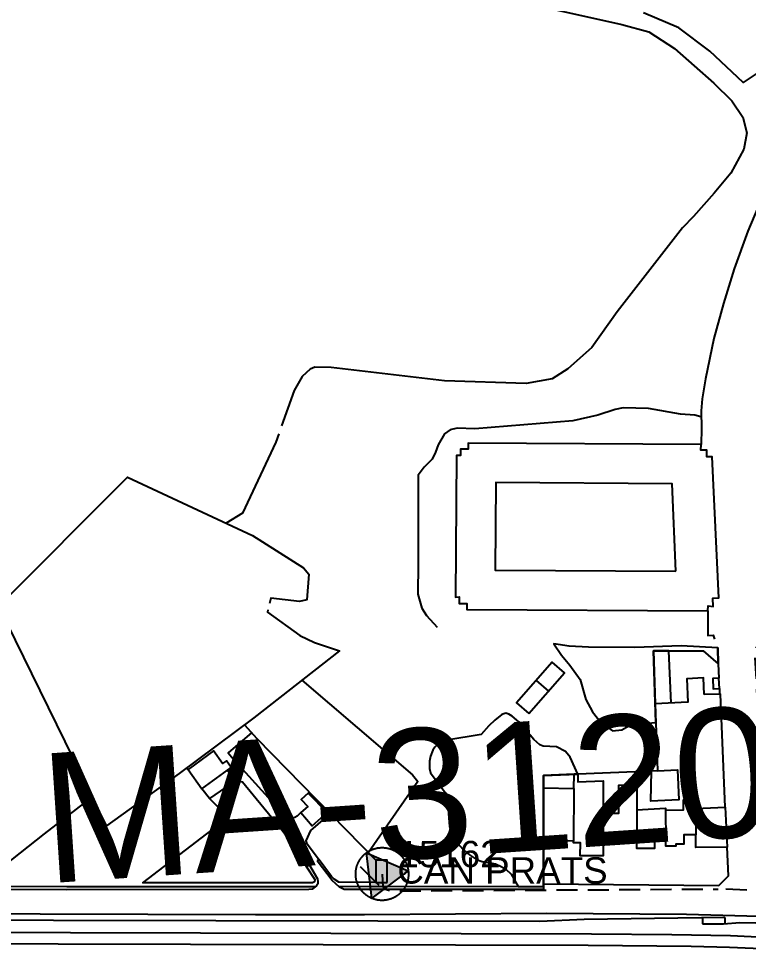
# Model space of a CAD drawing. Header units: millimetres. Extents: x 487814 to 495125, y 4392873 to 4398925.
# Drawn here: x 491349.1 to 491571.1, y 4396840.6 to 4397123.5 of the extents above; entities that cross this region are included whole.
import ezdxf
from ezdxf.enums import TextEntityAlignment as Align

# ---------------------------------------------------------------- set-up
doc = ezdxf.new("R2010")
doc.units = ezdxf.units.MM
doc.linetypes.add('Tramo_BT__380_A_P_Tr', pattern=[2, 1, 1])
doc.linetypes.add('TRAZOS2', pattern=[9.524999999999999, 6.35, -3.175])
for name, color, linetype in [('Cartografia_Base', 8, 'Continuous'), ('Centro_de_Distribucion_posicion', 5, 'Continuous'), ('Centro_de_Distribucion_rotulo', 7, 'Continuous'), ('Centro_de_Distribucion_rotulo_alias', 7, 'Continuous'), ('Texto_Cartografia_Territorial', 7, 'Continuous'), ('Tramo_BT__380_A_P_Trazado', 10, 'Tramo_BT__380_A_P_Tr'), ('Tramo_MT__15_S_E_Trazado', 5, 'TRAZOS2')]:
    doc.layers.add(name, color=color, linetype=linetype)
doc.styles.get("Standard").update_dxf_attribs({"font": 'arial.ttf'})

# ---------------------------------------------------------------- blocks, each defined once
blk = doc.blocks.new('CD_EMPRESA_NEW')
blk.add_hatch(color=256).paths.add_polyline_path([(-1.164153218269348e-10, 1.003299999516457), (0.871300000930205, -0.4972999929450452), (-0.8720000010798685, -0.4963000076822937)])
at = {"linetype": 'Continuous'}
for p, q in [((0.1017241073932382, 0.8281052382662892), (-0.02701400302612456, 0.9568433491513133)), ((-0.87196766690613, -0.4963000263087451), (-0.8719881192155299, -0.4962795739993453))]:
    blk.add_line(p, q, dxfattribs=at)
at = {"flags": 128}
for points in [[(1.003300001262687, 8.381903171539307e-09), (1.003300001029857, -0.01113595860078931), (1.003052828076761, -0.0222691809758544), (1.002803433279041, -0.03350246697664261), (1.00230252725305, -0.04472735058516264), (1.001797226199415, -0.05605072109028697), (1.001036237925291, -0.06735978741198778), (1.000268741277978, -0.07876559253782034), (0.9992415608721785, -0.09015094907954335), (0.9982058269088157, -0.1016311226412654), (0.9969066121266223, -0.1130844699218869), (0.9955968791036867, -0.1246305406093597), (0.9940200829878449, -0.1361431777477264), (0.9924308968475088, -0.147746270056814), (0.9905712989275344, -0.1593091050162911), (0.9886975439731032, -0.170959962066263), (0.986550276982598, -0.1825635209679604), (0.9843872029450722, -0.1942525040358305), (0.9819477840792388, -0.2058869539760053), (0.979491034115199, -0.2176040671765804), (0.9767553927958943, -0.2292592208832502), (0.9740010328241624, -0.2409941274672747), (0.9709655389306135, -0.2526594731025398), (0.9679100881330669, -0.2644015131518245), (0.9645715759252198, -0.2760662296786904), (0.9612120279925875, -0.287804442923516), (0.9575678241089918, -0.2994574275799096), (0.9539016749477014, -0.3111805832013488), (0.9499496230273508, -0.3228104710578918), (0.9459748949739151, -0.3345070905052125), (0.9417133779497817, -0.3461022963747382), (0.9374286431702785, -0.3577606785111129), (0.9328566031181253, -0.3693094151094556), (0.9282609980436973, -0.3809176762588322), (0.923377960047219, -0.3924079886637628), (0.9184712110436521, -0.4039540928788483), (0.9132772909360938, -0.4153738990426064), (0.9080597248394042, -0.4268456920981407), (0.9025556537089869, -0.4381828117184341), (0.8970282159280032, -0.4495680606923997), (0.8912153447745368, -0.4608102580532432), (0.8853796048788354, -0.4720966848544776), (0.8792599178850651, -0.4832317074760795), (0.873118081013672, -0.4944070316851139), (0.8666941979900002, -0.505422645714134), (0.8602491088095121, -0.5164746264927089), (0.8535242950310931, -0.5273586655966938), (0.8467794409953058, -0.5382751394063234), (0.8397575969574973, -0.5490155383013189), (0.832717104756739, -0.5597844631411135), (0.8254027747898363, -0.5703693036921322), (0.8180714080226608, -0.5809787991456687), (0.8104697638191283, -0.5913963508792222), (0.80285291391192, -0.6018347446806729), (0.7949697526637465, -0.6120735043659806), (0.7870734276948497, -0.6223293640650809), (0.7789151538163424, -0.6323781041428447), (0.770745966990944, -0.6424402859993279), (0.7623195788473822, -0.6522880825214088), (0.7538847281248309, -0.6621457701548934), (0.7451977970195003, -0.6717820530757308), (0.7365050470107235, -0.681424789596349), (0.7275656967540272, -0.6908393721096218), (0.7186233517131768, -0.7002571108750999), (0.7094402349321172, -0.7094402280636132), (0.700257117045112, -0.7186233452521265), (0.69083937961841, -0.7275656904093921), (0.6814247978036292, -0.7365050404332578), (0.6717820598278195, -0.745197790209204), (0.6621457767323591, -0.7538847206160426), (0.6522880896227434, -0.7623195727355778), (0.6424402926350012, -0.7707459605298936), (0.6323781105456874, -0.7789151482284069), (0.6223293715156615, -0.7870734217576683), (0.6120735125150532, -0.7949697468429804), (0.6018347516655922, -0.802852907218039), (0.5913963584462181, -0.8104697582311928), (0.5809788075275719, -0.8180714016780257), (0.5703693116665818, -0.8254027692601085), (0.5597844706499018, -0.8327170978300273), (0.5490155466250144, -0.8397575900889933), (0.5382751463912427, -0.8467794354073703), (0.527358673454728, -0.8535242904908955), (0.5164746343507431, -0.8602491030469537), (0.5054226536885835, -0.8666941924020648), (0.4944070384954102, -0.8731180755421519), (0.4832317146356218, -0.8792599127627909), (0.4720966924796812, -0.8853796003386378), (0.4608102656202391, -0.8912153407000005), (0.4495680683176033, -0.8970282105728984), (0.4381828195182607, -0.9025556491687894), (0.4268457003636286, -0.9080597199499607), (0.4153739066678099, -0.9132772861048579), (0.4039541014935821, -0.9184712064452469), (0.3924079964635894, -0.9233779557980597), (0.3809176844079047, -0.9282609932124615), (0.3693094223854132, -0.9328565984033048), (0.3577606873586774, -0.9374286364763975), (0.3461023052223027, -0.9417133736424148), (0.334507099178154, -0.9459748910740018), (0.3228104804293253, -0.9499496179632843), (0.3111805912922136, -0.9539016704075038), (0.2994574352633208, -0.9575678198598325), (0.2878044511890039, -0.9612120245583355), (0.276066237303894, -0.9645715728402138), (0.2644015212426893, -0.9679100848734379), (0.2526594812516123, -0.9709655358456075), (0.2409941351506859, -0.974001029971987), (0.2292592293815687, -0.9767553894780576), (0.2176040752092376, -0.9794910317286849), (0.2058869620086625, -0.9819477810524404), (0.1942525121266954, -0.9843872003257275), (0.1825635301065631, -0.9865502747707069), (0.1709599699242972, -0.9886975404806435), (0.1593091141548939, -0.9905712972395122), (0.1477462791372091, -0.992430895101279), (0.1361431870027445, -0.9940200806595385), (0.1246305491658859, -0.9955968772992492), (0.113084479176905, -0.9969066102057695), (0.1016311310813762, -0.9982058247551322), (0.09015095815993845, -0.999241559766233), (0.07876560103613883, -1.000268739182502), (0.06735979585209861, -1.001036235596985), (0.05605072999605909, -1.001797224394977), (0.04472735919989645, -1.002302526496351), (0.03350247594062239, -1.00280343182385), (0.02226918976521119, -1.003052826039493), (0.01113596692448482, -1.00330000044778), (5.820766091346741e-11, -1.003299999516457), (-0.0111359670991078, -1.00330000044778), (-0.0222691900562495, -1.003052826505154), (-0.03350247605703771, -1.002803431358188), (-0.04472735902527347, -1.002302526962012), (-0.05605072987964377, -1.0017972253263), (-0.06735979608492926, -1.00103623745963), (-0.07876560121076182, -1.000268740579486), (-0.09015095815993845, -0.9992415616288781), (-0.1016311313142069, -0.9982058270834386), (-0.113084479176905, -0.9969066116027534), (-0.1246305491658859, -0.9955968782305717), (-0.1361431873519905, -0.9940200829878449), (-0.1477462790790014, -0.9924308964982629), (-0.1593091142131016, -0.9905712991021574), (-0.1709599702735431, -0.9886975442059338), (-0.1825635302229784, -0.986550276633352), (-0.1942525121266954, -0.9843872035853565), (-0.2058869622414932, -0.9819477843120694), (-0.2176040753838606, -0.9794910349883139), (-0.2292592292651534, -0.9767553936690092), (-0.2409941353253089, -0.9740010341629386), (-0.2526594814262353, -0.9709655400365591), (-0.2644015213591047, -0.9679100890643895), (-0.2760662374203093, -0.9645715774968266), (-0.2878044511890039, -0.9612120296806097), (-0.2994574353797361, -0.9575678259134293), (-0.311180591583252, -0.9539016759954393), (-0.3228104804875329, -0.9499496244825423), (-0.3345070994109847, -0.9459748971275985), (-0.3461023055715486, -0.9417133792303503), (-0.357760687416885, -0.9374286439269781), (-0.3693094224436209, -0.9328566063195467), (-0.3809176845243201, -0.9282609992660582), (-0.3924079965800047, -0.9233779623173177), (-0.4039541015517898, -0.918471212964505), (-0.4153739065513946, -0.9132772935554385), (-0.4268457005382515, -0.90805972693488), (-0.4381828195182607, -0.9025556561537087), (-0.4495680686086416, -0.8970282189548016), (-0.4608102656202391, -0.8912153481505811), (-0.4720966923632659, -0.8853796077892184), (-0.4832317146356218, -0.8792599206790328), (-0.4944070383789949, -0.8731180834583938), (-0.5054226535139605, -0.8666941998526454), (-0.5164746335940436, -0.8602491118945181), (-0.5273586735129356, -0.8535242979414761), (-0.538275146682281, -0.8467794451862574), (-0.5490155467996374, -0.8397576003335416), (-0.5597844706499018, -0.8327171080745757), (-0.5703693115501665, -0.8254027795046568), (-0.5809788077021949, -0.818071411922574), (-0.5913963586790487, -0.8104697675444186), (-0.6018347516073845, -0.8028529183939099), (-0.6120735128060915, -0.7949697566218674), (-0.6223293719813228, -0.7870734320022166), (-0.632378110778518, -0.7789151580072939), (-0.6424402928678319, -0.7707459712401032), (-0.6522880896809511, -0.7623195839114487), (-0.6621457768487744, -0.7538847317919135), (-0.6717820598860271, -0.7451978013850749), (-0.6814247976290062, -0.7365050516091287), (-0.6908393797348253, -0.7275657020509243), (-0.700257116870489, -0.7186233564279974), (-0.7094402348157018, -0.7094402401708066), (-0.7186233518877998, -0.7002571229822934), (-0.7275656968704425, -0.6908393851481378), (-0.7365050467778929, -0.6814248021692038), (-0.7451977968448773, -0.6717820665799081), (-0.7538847280666232, -0.6621457822620869), (-0.7623195790220052, -0.6522880955599248), (-0.7707459668745287, -0.6424402985721827), (-0.7789151541073807, -0.632378117647022), (-0.7870734279276803, -0.6223293780349195), (-0.7949697529547848, -0.6120735183358192), (-0.8028529140283354, -0.6018347581848502), (-0.8104697638191283, -0.5913963648490608), (-0.8180714079062454, -0.5809788140468299), (-0.8254027749644592, -0.5703693176619709), (-0.832717105105985, -0.5597844761796296), (-0.8397575968992896, -0.5490155522711575), (-0.8467794411117211, -0.5382751529105008), (-0.8535242950310931, -0.5273586800321937), (-0.8602491088677198, -0.5164746409282088), (-0.8666941979317926, -0.5054226596839726), (-0.8731180797913112, -0.4944070456549525), (-0.8792599179432727, -0.4832317214459181), (-0.8853796051698737, -0.4720966992899776), (-0.8912153450073674, -0.4608102720230818), (-0.8970282161026262, -0.4495680760592222), (-0.9025556542910635, -0.4381828256882727), (-0.9080597247811966, -0.4268457074649632), (-0.9132772909943014, -0.4153739144094288), (-0.9184712109272368, -0.4039541096426547), (-0.923377960047219, -0.3924080030992627), (-0.928260998101905, -0.3809176925569773), (-0.9328566030599177, -0.3693094304762781), (-0.9374286421807483, -0.3577606952749193), (-0.9417133781826124, -0.3461023126728833), (-0.9459748950903304, -0.3345071054063737), (-0.9499496230273508, -0.3228104878216982), (-0.9539016752387397, -0.3111805985681713), (-0.9575678240507841, -0.299457442946732), (-0.9612120281090029, -0.2878044582903385), (-0.9645715760998428, -0.2760662459768355), (-0.9679100878420286, -0.2644015299156308), (-0.9709655391052365, -0.2526594898663461), (-0.974001033056993, -0.2409941437654197), (-0.9767553930287249, -0.2292592371813953), (-0.9794910340569913, -0.2176040830090642), (-0.9819477841374464, -0.2058869707398117), (-0.9843872031196952, -0.1942525198683143), (-0.9865502773900516, -0.1825635377317667), (-0.9886975440895185, -0.1709599778987467), (-0.9905712991021574, -0.1593091213144362), (-0.9924308971385472, -0.1477462872862816), (-0.9940200828714296, -0.1361431949771941), (-0.9955968789290637, -0.1246305573731661), (-0.996906612359453, -0.1130844885483384), (-0.9982058272580616, -0.101631139870733), (-0.9992415611632168, -0.09015096724033356), (-1.00026874098694, -0.07876560930162668), (-1.001036238332745, -0.06735980464145541), (-1.001797225966584, -0.05605073785409331), (-1.002302526962012, -0.04472736781463027), (-1.002803433046211, -0.03350248513743281), (-1.003052828309592, -0.02226919727399945), (-1.003300001262687, -0.01113597583025694), (-1.003300001088064, -9.313225746154785e-09), (-1.003300001262687, 0.01113595766946673), (-1.003052828134969, 0.0222691809758544), (-1.002803433104418, 0.03350246697664261), (-1.002302527078427, 0.04472735011950135), (-1.001797226432245, 0.05605072062462568), (-1.001036238216329, 0.0673597869463265), (-1.000268741336185, 0.07876559253782034), (-0.9992415611050092, 0.09015095001086593), (-0.9982058270834386, 0.1016311221756041), (-0.9969066121266223, 0.1130844708532095), (-0.9955968791036867, 0.1246305396780372), (-0.9940200830460526, 0.1361431796103716), (-0.9924308970803395, 0.147746270056814), (-0.9905712991021574, 0.1593091045506299), (-0.9886975442059338, 0.1709599616006017), (-0.9865502770990133, 0.1825635214336216), (-0.9843872030614875, 0.1942525035701692), (-0.9819477840792388, 0.2058869539760053), (-0.9794910340569913, 0.2176040657795966), (-0.9767553930869326, 0.2292592194862664), (-0.9740010331152007, 0.2409941256046295), (-0.9709655391052365, 0.2526594721712172), (-0.9679100879002362, 0.2644015122205019), (-0.9645715760998428, 0.2760662287473679), (-0.9612120281672105, 0.2878044419921935), (-0.9575678242836148, 0.2994574271142483), (-0.9539016749477014, 0.3111805827356875), (-0.9499496229691431, 0.3228104715235531), (-0.9459748952067457, 0.3345070909708738), (-0.9417133780079894, 0.3461022963747382), (-0.9374286420061253, 0.3577606785111129), (-0.9328566028852947, 0.369309414178133), (-0.9282609982183203, 0.3809176762588322), (-0.9233779601054266, 0.3924079877324402), (-0.9184712109854445, 0.4039540928788483), (-0.9132772911107168, 0.4153738985769451), (-0.9080597251886502, 0.4268456920981407), (-0.9025556538836099, 0.4381828103214502), (-0.8970282161026262, 0.4495680602267385), (-0.8912153449491598, 0.4608102566562593), (-0.8853796047042124, 0.4720966829918325), (-0.8792599179432727, 0.4832317065447569), (-0.8731180800823495, 0.49440703028813), (-0.8666941979900002, 0.5054226447828114), (-0.8602491091005504, 0.5164746264927089), (-0.8535242950893007, 0.5273586655966938), (-0.8467794410535134, 0.5382751380093396), (-0.8397575971321203, 0.549015536904335), (-0.8327171049895696, 0.559784462209791), (-0.8254027749062516, 0.5703693022951484), (-0.8180714079644531, 0.5809788000769913), (-0.8104697639355436, 0.5913963508792222), (-0.8028529139701277, 0.601834743283689), (-0.7949697528383695, 0.6120735048316419), (-0.7870734278694727, 0.6223293635994196), (-0.7789151539909653, 0.6323781022801995), (-0.7707459669327363, 0.642440284602344), (-0.7623195789055899, 0.6522880825214088), (-0.7538847278337926, 0.6621457673609257), (-0.7451977968448773, 0.6717820540070534), (-0.7365050470107235, 0.681424789596349), (-0.7275656967540272, 0.6908393721096218), (-0.7186233520042151, 0.7002571090124547), (-0.7094402346410789, 0.7094402275979519), (-0.7002571169286966, 0.7186233443208039), (-0.6908393796766177, 0.7275656890124083), (-0.6814247977454215, 0.7365050404332578), (-0.6717820598860271, 0.7451977897435427), (-0.6621457767323591, 0.7538847215473652), (-0.6522880896227434, 0.7623195722699165), (-0.6424402926932089, 0.7707459595985711), (-0.6323781108949333, 0.7789151472970843), (-0.6223293716902845, 0.7870734208263457), (-0.6120735128060915, 0.7949697454459965), (-0.6018347516073845, 0.8028529062867165), (-0.5913963585626334, 0.8104697572998703), (-0.5809788076439872, 0.8180714016780257), (-0.5703693116665818, 0.8254027687944472), (-0.5597844705916941, 0.8327170992270112), (-0.5490155463339761, 0.839757589623332), (-0.5382751469151117, 0.846779434941709), (-0.527358673629351, 0.8535242890939116), (-0.5164746334776282, 0.860249103512615), (-0.5054226537467912, 0.8666941933333874), (-0.4944070386118256, 0.8731180746108294), (-0.4832317144609988, 0.8792599113658071), (-0.4720966925960965, 0.885379598941654), (-0.4608102653874084, 0.8912153402343392), (-0.449568068550434, 0.8970282096415758), (-0.438182819460053, 0.9025556487031281), (-0.4268457003636286, 0.9080597194842994), (-0.4153739064349793, 0.9132772861048579), (-0.4039541014935821, 0.9184712064452469), (-0.392407996347174, 0.9233779557980597), (-0.3809176845243201, 0.9282609932124615), (-0.3693094223854132, 0.9328565993346274), (-0.3577606875333004, 0.9374286374077201), (-0.3461023052223027, 0.9417133736424148), (-0.334507099352777, 0.9459748901426792), (-0.3228104802547023, 0.9499496184289455), (-0.311180591234006, 0.9539016704075038), (-0.2994574352633208, 0.9575678193941712), (-0.2878044513054192, 0.9612120240926743), (-0.276066237303894, 0.9645715723745525), (-0.2644015212426893, 0.9679100844077766), (-0.2526594814262353, 0.9709655353799462), (-0.2409941354417242, 0.9740010290406644), (-0.2292592292069457, 0.9767553904093802), (-0.2176040752092376, 0.9794910312630236), (-0.2058869621250778, 0.9819477796554565), (-0.1942525121266954, 0.9843871993944049), (-0.1825635302229784, 0.986550273373723), (-0.1709599702153355, 0.9886975409463048), (-0.1593091143295169, 0.9905712963081896), (-0.1477462793700397, 0.9924308932386339), (-0.1361431872355752, 0.9940200811251998), (-0.1246305493405089, 0.9955968772992492), (-0.1130844792351127, 0.9969066097401083), (-0.1016311312559992, 0.9982058242894709), (-0.09015095815993845, 0.9992415583692491), (-0.07876560103613883, 1.000268738716841), (-0.06735979625955224, 1.001036235596985), (-0.05605072999605909, 1.001797224394977), (-0.04472735908348113, 1.002302524633706), (-0.03350247605703771, 1.002803431358188), (-0.0222691900562495, 1.003052826039493), (-0.01113596727373078, 1.003299998585135), (-1.164153218269348e-10, 1.003299999516457), (0.01113596715731546, 1.003299998585135), (0.02226918993983418, 1.003052826970816), (0.03350247605703771, 1.002803430892527), (0.04472735919989645, 1.002302525565028), (0.05605073017068207, 1.001797225791961), (0.06735979596851394, 1.00103623745963), (0.07876560103613883, 1.000268740113825), (0.09015095804352313, 0.9992415606975555), (0.1016311310813762, 0.9982058261521161), (0.113084479176905, 0.9969066111370921), (0.1246305490494706, 0.9955968772992492), (0.1361431870609522, 0.9940200829878449), (0.1477462790207937, 0.9924308960326016), (0.1593091138056479, 0.9905712977051735), (0.1709599702735431, 0.98869754280895), (0.1825635302811861, 0.9865502770990133), (0.1942525122431107, 0.9843872021883726), (0.2058869622997008, 0.9819477833807468), (0.2176040750928223, 0.9794910345226526), (0.2292592290323228, 0.9767553932033479), (0.2409941353835166, 0.9740010327659547), (0.2526594812516123, 0.9709655400365591), (0.26440152147552, 0.9679100885987282), (0.2760662373621017, 0.9645715770311654), (0.2878044510143809, 0.9612120282836258), (0.2994574353215285, 0.9575678245164454), (0.3111805912922136, 0.9539016759954393), (0.3228104804293253, 0.949949624016881), (0.3345070994109847, 0.945974896196276), (0.3461023052805103, 0.9417133792303503), (0.3577606872422621, 0.9374286443926394), (0.3693094223854132, 0.9328566049225628), (0.3809176844661124, 0.9282610006630421), (0.392407996521797, 0.9233779618516564), (0.4039541014935821, 0.9184712134301662), (0.4153739066096023, 0.9132772930897772), (0.4268457004800439, 0.9080597264692187), (0.4381828195182607, 0.9025556561537087), (0.4495680686668493, 0.897028218023479), (0.4608102652709931, 0.8912153472192585), (0.4720966924796812, 0.8853796082548797), (0.4832317144609988, 0.8792599197477102), (0.4944070382043719, 0.8731180829927325), (0.5054226536885835, 0.8666942012496293), (0.5164746345835738, 0.8602491114288568), (0.5273586732218973, 0.8535242979414761), (0.5382751467404887, 0.8467794437892735), (0.5490155466250144, 0.8397575994022191), (0.5597844707081094, 0.8327171090058982), (0.5703693117247894, 0.8254027785733342), (0.5809788077021949, 0.818071411922574), (0.5913963587372564, 0.810469766613096), (0.6018347516655922, 0.8028529169969261), (0.6120735126896761, 0.7949697552248836), (0.6223293716320768, 0.7870734333992004), (0.6323781104874797, 0.7789151570759714), (0.6424402926932089, 0.7707459703087807), (0.6522880897973664, 0.7623195829801261), (0.6621457767905667, 0.7538847327232361), (0.6717820598278195, 0.7451978013850749), (0.6814247974543832, 0.7365050511434674), (0.6908393795602024, 0.7275657006539404), (0.7002571168122813, 0.7186233554966748), (0.7094402348157018, 0.7094402397051454), (0.7186233517713845, 0.7002571215853095), (0.7275656967540272, 0.6908393842168152), (0.7365050465450622, 0.6814248021692038), (0.7451977966120467, 0.6717820665799081), (0.7538847277755849, 0.6621457813307643), (0.7623195787309669, 0.6522880955599248), (0.770745966641698, 0.6424402976408601), (0.7789151538163424, 0.6323781157843769), (0.7870734277530573, 0.6223293775692582), (0.7949697531294078, 0.6120735183358192), (0.8028529139701277, 0.6018347572535276), (0.8104697638191283, 0.5913963643833995), (0.8180714077316225, 0.5809788131155074), (0.8254027748480439, 0.5703693167306483), (0.832717104931362, 0.5597844766452909), (0.839757597015705, 0.5490155513398349), (0.8467794408206828, 0.5382751529105008), (0.8535242949146777, 0.527358680497855), (0.8602491089841351, 0.5164746409282088), (0.8666941982228309, 0.5054226596839726), (0.8731180809554644, 0.49440704472363), (0.8792599180014804, 0.4832317209802568), (0.8853796048788354, 0.472096698358655), (0.8912153449491598, 0.4608102720230818), (0.8970282159280032, 0.4495680760592222), (0.9025556537671946, 0.4381828256882727), (0.9080597250722349, 0.4268457083962858), (0.9132772909360938, 0.4153739139437675), (0.9184712111018598, 0.4039541087113321), (0.9233779601636343, 0.392408003564924), (0.928260997927282, 0.380917692091316), (0.9328566028852947, 0.3693094295449555), (0.9374286431120709, 0.3577606952749193), (0.941713378066197, 0.3461023131385446), (0.9459748948574997, 0.3345071068033576), (0.9499496230273508, 0.3228104878216982), (0.9539016749477014, 0.3111805985681713), (0.9575678240507841, 0.2994574438780546), (0.9612120280507952, 0.2878044582903385), (0.9645715760416351, 0.2760662445798516), (0.9679100880748592, 0.2644015289843082), (0.9709655391052365, 0.2526594889350235), (0.97400103288237, 0.2409941419027746), (0.9767553930869326, 0.229259236715734), (0.979491034115199, 0.2176040825434029), (0.9819477840210311, 0.2058869693428278), (0.9843872030614875, 0.194252519402653), (0.986550276982598, 0.1825635377317667), (0.9886975439731032, 0.1709599778987467), (0.9905712988693267, 0.1593091217800975), (0.9924308971385472, 0.1477462868206203), (0.9940200829878449, 0.1361431968398392), (0.9955968791618943, 0.1246305569075048), (0.9969066121266223, 0.1130844880826771), (0.9982058271416463, 0.1016311380080879), (0.9992415610468015, 0.09015096630901098), (1.000268741045147, 0.0787656088359654), (1.001036238041706, 0.06735980417579412), (1.001797226199415, 0.05605073785409331), (1.00230252702022, 0.04472736874595284), (1.002803432929795, 0.03350248467177153), (1.003052828076761, 0.02226919727399945), (1.003300001146272, 0.01113597536459565), (1.003300001262687, 8.381903171539307e-09)], [(-1.164153218269348e-10, 1.003299999516457), (0.871300000930205, -0.4972999929450452), (-0.8720000010798685, -0.4963000076822937), (-1.164153218269348e-10, 1.003299999516457)]]:
    blk.add_lwpolyline(points, dxfattribs=at)

msp = doc.modelspace()

# ---------------------------------------------------------------- linework, layer by layer
at = {"layer": 'Cartografia_Base'}
for p, q in [((491561.7826837753, 4396932.204725212, 129), (491561.8925686326, 4396927.384670301, 129)), ((491506.5515972967, 4396922.346351841, 134.4900054931641), (491510.3129976921, 4396919.055457084, 133.9900054931641)), ((491562.2531246798, 4396919.915145881, 130.1600036621094), (491562.3227588428, 4396918.185019829, 130.1600036621094)), ((491400.2925263467, 4396895.801131532, 132.3300018310547), (491400.6921115803, 4396895.264751668, 132.3220062255859)), ((491519.1933296728, 4396893.845144649, 133.5099945068359), (491518.062985819, 4396893.795173533, 133.5099945068359)), ((491543.4128093733, 4396894.875136176, 133.1300048828125), (491541.5730674146, 4396894.794879566, 133.1300048828125)), ((491437.5125483224, 4396888.413759666, 132.3719940185547), (491437.2333586716, 4396888.094813467, 132.3630065917969)), ((491508.7829907319, 4396889.654712082, 133.5099945068359), (491508.7933504629, 4396873.534493633, 133.8500061035156)), ((491518.0329650194, 4396889.525027133, 132.4299926757812), (491517.9028387142, 4396873.455209021, 133.8500061035156)), ((491439.6231980443, 4396886.264806083, 132.3000030517578), (491439.3133310254, 4396885.99487809, 132.3000030517578)), ((491526.9134500367, 4396881.974846047, 133.0099945068359), (491526.9332009911, 4396873.744911789, 133.6900024414062)), ((491537.1328577152, 4396883.02493459, 133.0899963378906), (491537.1233445743, 4396873.674974892, 132.7599945068359)), ((491545.9132216055, 4396882.894818531, 132.2799987792969), (491545.9734717775, 4396873.824918591, 132.2400054931641)), ((491555.1232567813, 4396883.40524337, 131.8800048828125), (491555.1231516255, 4396875.385457912, 131.8699951171875)), ((491564.0434720686, 4396883.825231499, 131.5099945068359), (491564.6024929009, 4396871.634610362, 131.5399932861328)), ((491435.7627709156, 4396867.165447071, 132.0399932861328), (491436.6631484176, 4396865.725214535, 133.9600067138672)), ((491437.5829153395, 4396866.224938018, 133.9600067138672), (491436.6631484176, 4396865.725214535, 133.9600067138672)), ((491508.7525732174, 4396859.672684717, 130.4499969482422), (491446.6531285977, 4396859.625146718, 130.8800048828125)), ((491557.083380128, 4396850.155363632, 130.0500030517578), (491557.1030030894, 4396848.394627076, 130.0500030517578)), ((491563.9325690296, 4396850.234879103, 129.8099975585938), (491563.9531943728, 4396848.355182241, 129.8099975585938))]:
    msp.add_line(p, q, dxfattribs=at)
for points in [[(491621.7914630987, 4397139.686191664, 124.9700012207031), (491610.6510468735, 4397126.396056971, 125.1800003051758), (491606.7311178739, 4397121.406060376, 125.2099990844727), (491598.8008019775, 4397110.466009744, 125.3000030517578), (491592.1709095108, 4397100.6355391, 125.379997253418), (491588.1305213728, 4397093.956156353, 125.4300003051758), (491583.4409912116, 4397085.466038604, 125.5199966430664), (491577.6411669907, 4397074.026209631, 125.8499984741211), (491573.9410209765, 4397066.016147755, 126.0100021362305), (491570.9606875004, 4397058.845941704, 126.1999969482422), (491566.7414441478, 4397047.435829636, 126.3399963378906), (491563.4715177873, 4397036.876135622, 126.4700012207031), (491560.5615545888, 4397026.246305842, 126.620002746582), (491558.0722424382, 4397013.965681043, 126.7699966430664), (491557.0214887784, 4397007.915752429, 126.8899993896484), (491556.7723635145, 4397004.295752145, 126.9700012207031), (491556.8622632678, 4396998.895560992, 127.0500030517578), (491556.6828594946, 4396993.993026213, 127.0800018310547)], [(491592.141469051, 4397130.736464169, 122), (491588.8806845314, 4397121.116316661, 121.8570022583008), (491583.7906115847, 4397114.576374086, 121.8150024414062), (491580.4008349975, 4397111.336163299, 121.7850036621094), (491569.5408121083, 4397104.005813216, 121.379997253418), (491559.3309520288, 4397113.525616166, 121.4440002441406), (491549.9510603577, 4397120.705728539, 121.5559997558594), (491539.2402073924, 4397125.235696511, 121.5490036010742)], [(491506.6700553739, 4397127.446238978, 121.9670028686523), (491532.5798637939, 4397121.675634909, 121.5599975585938), (491540.860196662, 4397119.426010567, 121.5370025634766), (491548.641096941, 4397114.396457901, 121.5309982299805), (491560.5308120558, 4397103.855643161, 121.4860000610352), (491566.0608367386, 4397098.455740314, 121.5279998779297), (491569.3608072174, 4397093.486365931, 121.5759963989258), (491570.6013819224, 4397088.766210044, 121.7239990234375), (491569.7107036808, 4397083.805542889, 121.8489990234375), (491565.7109023294, 4397076.466022151, 121.9010009765625), (491560.6913827023, 4397070.455856214, 122), (491554.4010713286, 4397063.316132322, 122), (491551.0205665735, 4397059.916438235, 122), (491531.2307080712, 4397034.335769463, 121.9560012817383), (491523.4623198413, 4397023.515707183, 122.9390029907227), (491516.2219210992, 4397017.046242767, 123.7730026245117), (491511.4015315465, 4397013.986034413, 124.3249969482422), (491503.5024985654, 4397012.526345781, 124.6230010986328), (491478.7122170807, 4397013.396054056, 124.8830032348633), (491444.2513899245, 4397017.445996108, 126.6340026855469), (491439.260943192, 4397017.536390087, 127.1039962768555), (491437.7908848344, 4397016.935751251, 127.2870025634766), (491435.4311504373, 4397014.736353507, 127.5479965209961), (491432.9912847331, 4397010.466199687, 128.1219940185547), (491429.1410224936, 4396999.65572323, 129.6499938964844)], [(491556.7898085067, 4397002.294377718, 126.9990005493164), (491556.6410836219, 4397002.445239962, 126.9879989624023), (491554.8252787031, 4397002.899896136, 126.8730010986328), (491550.4345178247, 4397003.201787032, 126.6060028076172), (491540.7483983949, 4397005.019288695, 126.0199966430664), (491533.0294665379, 4397005.170046571, 125.6230010986328), (491530.607139293, 4397004.716291325, 125.556999206543), (491525.308807067, 4397002.900094607, 125.6029968261719), (491517.7406936518, 4397001.235343958, 125.7200012207031), (491487.9226269503, 4396998.812988811, 128.7790069580078), (491482.4736795821, 4396998.964149307, 128.3390045166016), (491480.3550503468, 4396998.509978177, 128.2940063476562), (491478.6901378457, 4396997.298985976, 128.4680023193359), (491476.7220702655, 4396993.969274395, 129.1390075683594), (491475.9651475939, 4396991.699194617, 129.6399993896484), (491474.9056609222, 4396989.580318403, 129.8939971923828), (491472.4840174984, 4396987.158282657, 129.9420013427734), (491470.6677839038, 4396984.735549873, 129.9859924316406), (491470.6676766847, 4396957.793737124, 131.8399963378906), (491470.5161771823, 4396948.561207709, 132.3170013427734), (491471.7271604568, 4396944.322606571, 130.9459991455078), (491473.2411568048, 4396942.051869973, 130.7830047607422), (491476.3995685028, 4396938.559688097, 130.3049926757812)], [(491428.2614795121, 4396997.226028151, 129.6499938964844), (491427.35224666, 4396994.696418483, 130), (491417.2065942528, 4396973.174741571, 131.9140014648438), (491412.3117826855, 4396970.077562164, 132.4199981689453)], [(491558.8026980631, 4396943.455936531, 128.7200012207031), (491558.812255558, 4396944.951949661, 128.6710052490234), (491560.3476081207, 4396944.843836216, 128.6999969482422), (491560.2333788365, 4396947.308300298, 128.6150054931641), (491562.1115838987, 4396947.395963365, 128.6260070800781), (491560.1084016103, 4396990.313056542, 127.2389984130859), (491558.446547424, 4396990.322763159, 127.2789993286133), (491558.4589925942, 4396992.293156027, 127.2239990234375), (491556.6733384161, 4396992.30418374, 127.2279968261719), (491556.6828594946, 4396993.993026213, 127.1750030517578), (491485.8371292535, 4396994.419126934, 129.7030029296875), (491485.8260793974, 4396992.588512985, 129.7870025634766), (491483.574067182, 4396992.602887578, 129.8009948730469), (491483.5620673461, 4396990.728376841, 129.8260040283203), (491482.3316895688, 4396990.736079845, 129.8339996337891), (491482.0522394002, 4396947.585598902, 131.5350036621094), (491483.1653115422, 4396947.705667465, 131.4190063476562), (491483.1519323869, 4396945.721348149, 131.3939971923828), (491485.4338498323, 4396945.705965495, 131.1529998779297), (491485.4217692658, 4396943.934367982, 131.1309967041016), (491558.8026980631, 4396943.455936531, 128.7200012207031)], [(491424.9823850354, 4396943.776399137, 135.4900054931641), (491424.8118169679, 4396943.066501895, 134.4600067138672), (491434.7016655335, 4396936.025997582, 133.9499969482422), (491439.0921842458, 4396933.875785365, 134.2599945068359), (491446.712247203, 4396931.285870248, 134.0899963378906), (491420.7223013063, 4396910.976192261, 133.9299926757812), (491397.94223479, 4396894.05468851, 132.7599945068359), (491375.8315855443, 4396878.115294957, 132.6399993896484), (491343.0524460493, 4396944.945880652, 133.8099975585938), (491382.3014168349, 4396984.116358484, 134.3800048828125), (491420.2724536427, 4396966.355761409, 134.3600006103516), (491435.8120576945, 4396956.515972898, 134.6000061035156), (491437.3616521736, 4396954.626500056, 134.5800018310547), (491436.7821756896, 4396946.846433485, 134.1999969482422), (491434.5415789465, 4396946.346500601, 134.1799926757812), (491425.8818610657, 4396947.365714601, 135.4900054931641), (491425.4616977918, 4396945.706447346, 135.4900054931641)], [(491549.0724936867, 4396955.506199875, 128.9049987792969), (491547.9460813462, 4396982.083042037, 128.0180053710938), (491494.2916369189, 4396982.445536911, 129.8560028076172), (491494.1120752952, 4396955.866470031, 130.3659973144531), (491549.0724936867, 4396955.506199875, 128.9049987792969)], [(491558.8026980631, 4396943.455936531, 128.8269958496094), (491558.7725690774, 4396936.015648144, 128.9700012207031), (491560.3425473198, 4396936.066064769, 129), (491560.7728469629, 4396934.88619923, 129)], [(491519.9026255635, 4396922.584649971, 129.9579925537109), (491521.6626857828, 4396916.52477763, 129.9779968261719), (491523.673139535, 4396912.765007499, 129.9889984130859), (491526.3225885342, 4396909.474861036, 129.9989929199219), (491529.7727979781, 4396906.99515786, 129.9859924316406), (491532.5534537549, 4396907.294966683, 129.9259948730469), (491535.4734489803, 4396908.985159627, 129.8359985351562), (491542.9182802485, 4396909.558186446, 129.697998046875), (491542.193241037, 4396931.326366968, 129.1849975585938), (491557.3032044359, 4396931.304656205, 128.9340057373047), (491561.8925686326, 4396927.384670301, 128.9850006103516), (491561.7826837753, 4396932.204725212, 128.8399963378906), (491550.6534836059, 4396932.856273212, 128.9900054931641), (491536.5318859711, 4396932.375994619, 129.25), (491522.4622126002, 4396932.445731003, 129.2899932861328), (491516.5724001405, 4396932.786353076, 129.2400054931641), (491511.8807650397, 4396933.443146705, 129.6060028076172), (491514.2019683901, 4396929.996205303, 129.8220062255859), (491516.7420013299, 4396926.966179403, 129.9709930419922), (491519.9026255635, 4396922.584649971, 129.9579925537109)], [(491547.6230815021, 4396915.434638686, 133.0299987792969), (491546.9032957113, 4396931.31575466, 133.0299987792969), (491542.193241037, 4396931.326366968, 133.0299987792969), (491542.7330094329, 4396915.204567502, 133.0299987792969)], [(491546.9032957113, 4396931.31575466, 130.1399993896484), (491557.3032044359, 4396931.304656205, 130.0700073242188), (491561.8925686326, 4396927.384670301, 130.1600036621094), (491562.1030128888, 4396923.035432472, 130.1600036621094)], [(491504.3631668169, 4396912.25452584, 130.2980041503906), (491515.1617320023, 4396924.605529127, 130), (491511.4016532906, 4396927.886344218, 130), (491500.6030870888, 4396915.535340726, 130.3999938964844), (491504.3631668169, 4396912.25452584, 130.2980041503906)], [(491435.3015372724, 4396922.375918462, 133.3899993896484), (491468.9433543889, 4396893.665209147, 133.3899993896484), (491470.5227810454, 4396891.624868482, 133.7799987792969), (491455.5525365394, 4396870.014591026, 133.7700042724609)], [(491557.6128762627, 4396918.004791411, 129.2729949951172), (491557.4029200922, 4396923.075348411, 129.156005859375), (491552.3433036848, 4396922.864657573, 129.2279968261719), (491552.6427279081, 4396915.674990267, 129.4089965820312), (491542.7330094329, 4396915.204567502, 129.5559997558594), (491543.4128093733, 4396894.875136176, 130.0570068359375), (491549.522799517, 4396895.13517622, 129.9680023193359), (491549.913052908, 4396886.025129106, 130.27099609375), (491541.4234821859, 4396885.665138255, 130.5319976806641), (491541.5730674146, 4396894.794879566, 130.0870056152344), (491519.1933296728, 4396893.845144649, 131.2140045166016), (491519.1833522384, 4396891.4949264, 131.3869934082031), (491526.9028998977, 4396891.784742594, 130.9170074462891), (491526.9134500367, 4396881.974846047, 131.3970031738281), (491531.682863159, 4396881.985227744, 130.9299926757812), (491531.6729323709, 4396890.49524987, 130.6750030517578), (491537.1434377012, 4396890.635385601, 130.3910064697266), (491537.1328577152, 4396883.02493459, 130.7530059814453), (491545.9125743746, 4396883.465349362, 130.5859985351562), (491545.9132216055, 4396882.894818531, 130.6170043945312), (491551.3427314899, 4396883.004737575, 130.3760070800781), (491551.3128183354, 4396886.08498032, 130.2070007324219), (491555.1231307721, 4396886.24470001, 130.0339965820312), (491555.1232567813, 4396883.40524337, 130.1909942626953), (491564.0434720686, 4396883.825231499, 129.6089935302734), (491562.6328338851, 4396918.20515774, 129.2200012207031), (491557.6128762627, 4396918.004791411, 129.2729949951172)], [(491562.1030128888, 4396923.035432472, 129.093994140625), (491560.25259033, 4396922.944903795, 129.1190032958984), (491560.4027021322, 4396919.824617137, 129.1970062255859), (491562.2531246798, 4396919.915145881, 129.177001953125), (491562.1030128888, 4396923.035432472, 129.093994140625)], [(491508.7834415485, 4396893.395322306, 130.6230010986328), (491519.1933296728, 4396893.845144649, 131.2140045166016), (491516.8829353347, 4396899.044783712, 130.6049957275391), (491515.5128105777, 4396900.735367912, 130.3710021972656), (491512.682790545, 4396902.125359401, 130.3890075683594), (491508.6431493327, 4396902.314742554, 130.447998046875), (491507.6326702448, 4396902.755273462, 130.4550018310547), (491505.8831662165, 4396904.40539693, 130.4380035400391), (491501.2928961975, 4396909.725187574, 130.5420074462891), (491499.2427357176, 4396911.495414272, 130.6349945068359), (491498.2526309538, 4396912.105423559, 130.6889953613281), (491497.2929517042, 4396912.42464869, 130.7489929199219), (491496.1128107925, 4396911.975383783, 130.8520050048828), (491493.9727417989, 4396910.264779886, 131.0679931640625), (491492.1631006491, 4396908.564954146, 131.2590026855469), (491489.852984259, 4396905.854678562, 131.52099609375), (491479.3528151052, 4396904.1350659, 132.0800018310547), (491476.7325303478, 4396902.96525702, 132.1679992675781), (491475.702926382, 4396902.005330823, 132.1970062255859), (491475.1429074009, 4396901.134757938, 132.2089996337891), (491474.4228540816, 4396899.264839939, 132.2160034179688), (491474.1332832309, 4396897.794625227, 132.2109985351562), (491474.0928210824, 4396895.615301467, 132.1889953613281), (491474.4333767582, 4396894.24463904, 132.1609954833984), (491478.9130556934, 4396888.274865501, 131.9250030517578), (491479.7231302964, 4396886.724802319, 131.8769989013672), (491480.0429555923, 4396885.134730553, 131.8470001220703), (491479.842704721, 4396881.915082249, 131.8200073242188), (491480.1525531521, 4396877.974791137, 131.7649993896484), (491480.7834799279, 4396875.795335798, 131.7250061035156), (491481.9326016561, 4396873.714957597, 131.7209930419922), (491483.0032357891, 4396872.355208537, 131.7920074462891), (491484.6431774105, 4396870.66548598, 131.7749938964844), (491486.2426430988, 4396869.325170631, 131.6199951171875), (491488.3932525648, 4396867.934851434, 131.4559936523438), (491490.1233819822, 4396867.335087822, 131.3820037841797), (491494.1729791693, 4396866.62450531, 131.2830047607422), (491495.942648827, 4396865.795289839, 131.1829986572266), (491497.2829412497, 4396864.924974742, 131.0809936523438), (491498.9626296926, 4396863.425410005, 130.9069976806641), (491501.0797776831, 4396859.662471257, 130.5019989013672), (491508.7525732174, 4396859.672684717, 130.2910003662109), (491508.7834415485, 4396893.395322306, 130.6230010986328)], [(491417.8623659796, 4396908.856344394, 134.4199981689453), (491421.5919532494, 4396904.645411036, 134.3099975585938), (491457.8332587123, 4396867.705349739, 134.3300018310547)], [(491420.0323815852, 4396906.475606935, 135.0899963378906), (491412.852365542, 4396900.354751703, 134.0200042724609), (491414.4119374921, 4396898.524555781, 134.0200042724609)], [(491404.8818191351, 4396889.425348538, 132.2299957275391), (491413.8216462995, 4396895.834648859, 132.4579925537109), (491412.3214834572, 4396897.924618158, 132.52099609375), (491411.1920900633, 4396897.115264004, 132.4880065917969), (491408.4220339184, 4396900.975010859, 132.5489959716797), (491400.6921115803, 4396895.264751668, 132.3220062255859), (491404.8818191351, 4396889.425348538, 132.2299957275391)], [(491434.9431350766, 4396882.155095481, 132.1900024414062), (491433.9027908436, 4396881.065007232, 132.1699981689453), (491433.1525611817, 4396880.664798014, 132.1699981689453), (491431.4930428252, 4396880.575433851, 132.1600036621094), (491430.8331653919, 4396880.925477905, 132.1600036621094), (491427.983090598, 4396883.474777816, 132.2200012207031), (491414.4119374921, 4396898.524555781, 132.5599975585938)], [(491412.6922529507, 4396895.025294692, 135.1799926757812), (491414.9617476863, 4396891.864569951, 135.1799926757812), (491407.2323529798, 4396886.415041214, 135.1799926757812), (491404.8818191351, 4396889.425348538, 132.2299957275391)], [(491518.0329650194, 4396889.525027133, 131.2610015869141), (491518.062985819, 4396893.795173533, 131.1089935302734), (491508.7834415485, 4396893.395322306, 130.6230010986328), (491508.7829907319, 4396889.654712082, 130.6970062255859), (491518.0329650194, 4396889.525027133, 131.2610015869141)], [(491414.9617476863, 4396891.864569951, 132.3000030517578), (491417.2022724163, 4396891.545244205, 132.2200012207031), (491429.3425572744, 4396876.835348495, 131.6799926757812), (491431.9225890544, 4396873.285099638, 131.6799926757812), (491435.7627709156, 4396867.165447071, 131.6100006103516)], [(491437.2333586716, 4396888.094813467, 132.3630065917969), (491435.0928812518, 4396886.095493997, 132.302001953125), (491437.0825587157, 4396884.034593388, 132.2440032958984), (491434.9431350766, 4396882.155095481, 132.1900024414062), (491438.4530751813, 4396878.15474048, 132.0500030517578), (491442.9828914835, 4396882.154649448, 132.0579986572266), (491437.2333586716, 4396888.094813467, 132.3630065917969)], [(491371.5023685982, 4396886.935405491, 131.9739990234375), (491356.9421653677, 4396875.685249254, 131.9600067138672), (491344.7820518628, 4396866.045308564, 131.9259948730469), (491339.6179805943, 4396863.134053085, 131.7870025634766), (491331.9059583538, 4396859.713529997, 131.9839935302734)], [(491436.6631484176, 4396865.725214535, 133.9600067138672), (491439.1926786503, 4396861.824675499, 133.2899932861328), (491439.083376819, 4396861.104668971, 133.1199951171875), (491438.553009364, 4396860.794599277, 132.9799957275391), (491386.9632783403, 4396860.794534754, 131.9799957275391), (491412.883094126, 4396880.625381333, 132.8899993896484), (491407.2323529798, 4396886.415041214, 133.1999969482422)], [(491443.8926029789, 4396881.89473028, 132.0299987792969), (491437.9634009492, 4396876.724940084, 132.0299987792969), (491436.4929648449, 4396873.604584908, 132.1100006103516), (491436.6528402708, 4396872.9354382, 132.1100006103516), (491440.5427869685, 4396867.824535582, 132.0599975585938)], [(491508.762858424, 4396860.495254528, 130.3840026855469), (491562.1426261819, 4396859.985437625, 129.6349945068359), (491564.9930074881, 4396862.915196761, 129.5700073242188), (491564.6024929009, 4396871.634610362, 129.6199951171875), (491555.1233399867, 4396871.594851953, 130.1869964599609), (491555.1231516255, 4396875.385457912, 130.2389984130859), (491551.413443442, 4396875.384831926, 130.4389953613281), (491551.4126047624, 4396872.605386123, 130.3529968261719), (491548.9927569908, 4396872.605052967, 130.4450073242188), (491548.9930481541, 4396871.984590973, 130.4290008544922), (491545.9730908259, 4396871.9746069, 130.5429992675781), (491545.9734717775, 4396873.824918591, 130.5989990234375), (491542.572502271, 4396873.824538279, 130.7200012207031), (491542.5730882413, 4396871.244816932, 130.6260070800781), (491537.1129968004, 4396871.244853945, 130.8200073242188), (491537.1233445743, 4396873.674974892, 130.8390045166016), (491528.5627677604, 4396873.74536899, 131.3090057373047), (491528.5825432005, 4396875.795198112, 131.4530029296875), (491527.7929295105, 4396875.805268332, 131.4770050048828), (491527.7734806895, 4396873.745426227, 131.3320007324219), (491526.9332009911, 4396873.744911789, 131.3450012207031), (491526.9332732804, 4396869.045129071, 130.9889984130859), (491519.9432016943, 4396869.025031762, 131.0119934082031), (491520.0027044634, 4396872.97548326, 130.9129943847656), (491517.9028475587, 4396872.934675999, 130.9470062255859), (491517.9028387142, 4396873.455209021, 130.9019927978516), (491508.7933504629, 4396873.534493633, 131.0410003662109), (491508.762858424, 4396860.495254528, 130.3840026855469)], [(491457.802534289, 4396860.925500067, 133.9700012207031), (491446.5329763734, 4396860.975012191, 134.0399932861328), (491445.1530688236, 4396861.924919226, 134.0399932861328), (491444.342884233, 4396862.714672365, 134.0599975585938), (491440.5427869685, 4396867.824535582, 133.9600067138672), (491439.963482852, 4396867.514755269, 133.9600067138672)], [(491508.762858424, 4396860.495254528, 130.2899932861328), (491508.7432604995, 4396858.805089975, 130.2899932861328), (491448.1629818296, 4396858.765423671, 130.8699951171875), (491446.7632864262, 4396859.524831763, 131.2599945068359), (491444.5526851787, 4396861.494664001, 131.2599945068359), (491439.963482852, 4396867.514755269, 131.2599945068359)], [(491461.20309923, 4396860.904927425, 130.9720001220703), (491461.2328290535, 4396867.684843604, 131.656005859375), (491457.8332587123, 4396867.705349739, 131.7129974365234), (491457.802534289, 4396860.925500067, 131.0030059814453), (491461.20309923, 4396860.904927425, 130.9720001220703)], [(491437.5829153395, 4396866.224938018, 131.5800018310547), (491440.0327064374, 4396861.985063663, 131.0700073242188), (491440.1731354658, 4396861.145377262, 131.0899963378906), (491440.1234660058, 4396860.465326319, 131.0899963378906), (491439.7634534655, 4396859.895038603, 131.0899963378906), (491438.3731748576, 4396858.905383155, 131.1900024414062), (491437.3929728372, 4396858.755408322, 130.9700012207031), (491363.7926019688, 4396858.734945334, 131.6900024414062), (491222.252315725, 4396859.284961198, 133.3699951171875), (491208.0221357939, 4396858.854913815, 132.6900024414062), (490962.381377821, 4396859.225763714, 132.3500061035156), (490856.640553806, 4396859.776230891, 133.4400024414062), (490827.6706014406, 4396859.735640228, 133.6799926757812), (490807.5413984963, 4396860.04645704, 134.0899963378906), (490755.9403362953, 4396860.225939044, 134.3999938964844), (490718.9497797518, 4396860.115552587, 134.2400054931641), (490536.6303989504, 4396860.366855348, 133.9100036621094), (490353.028583442, 4396861.106875982, 135.3099975585938), (490294.3390371608, 4396860.997060119, 135.8300018310547), (490197.8786157131, 4396861.286821752, 137.6699981689453)], [(491439.3729483767, 4396859.614540616, 130.9499969482422), (491363.7934232542, 4396859.595119127, 131.6900024414062), (491221.6316777383, 4396860.144911899, 133.3800048828125)], [(490197.6489656929, 4396854.237473613, 137.6699981689453), (490294.9985502181, 4396853.946952206, 135.8300018310547), (490353.0586726007, 4396854.057082541, 135.3099975585938), (490536.8003362147, 4396853.316677995, 133.9100036621094), (490718.959907365, 4396853.066133149, 134.2400054931641), (490755.9314321855, 4396853.175802846, 134.3999938964844), (491004.8411926822, 4396851.976051382, 132.4400024414062), (491074.901646089, 4396851.975540097, 132.8399963378906), (491148.0321500792, 4396851.734863659, 133.5399932861328), (491224.542436673, 4396851.804708485, 132.6900024414062), (491421.1533109173, 4396851.194843942, 131.1499938964844), (491454.352527512, 4396851.165174415, 130.7700042724609), (491509.7226745072, 4396851.564755354, 130.3699951171875), (491552.2930039623, 4396851.335319617, 129.7599945068359), (491578.0327246222, 4396850.544765993, 129.5200042724609), (491608.2828939412, 4396848.125477045, 129.1799926757812), (491608.123932018, 4396846.204890165, 129.1799926757812)], [(491621.7639030498, 4396840.481138824, 129.0399932861328), (491610.3438589093, 4396841.770651631, 129.1999969482422), (491600.0340048355, 4396842.720841094, 129.3800048828125), (491584.5232174625, 4396843.840492834, 129.4700012207031), (491565.6130404712, 4396844.670916636, 129.5399932861328), (491547.8331965695, 4396845.0008074, 129.6000061035156), (491523.4129373095, 4396845.191201288, 129.8000030517578), (491245.9324689949, 4396845.931104892, 132.1399993896484), (491223.8417396136, 4396845.745230771, 132.1499938964844), (491158.8521721365, 4396845.764868095, 132.5399932861328), (491121.3920974314, 4396845.994758078, 132.6100006103516), (490944.6413255596, 4396846.225844922, 132.8300018310547), (490850.9309816929, 4396846.615742223, 133.3800048828125), (490633.8095554494, 4396847.146198832, 134.8699951171875), (490392.9887000422, 4396847.426864538, 136.3800048828125), (490182.6690729942, 4396848.106815051, 138.2899932861328)], [(491563.9325690296, 4396850.234879103, 129.8099975585938), (491521.1927254784, 4396849.725373856, 131), (491507.6424944762, 4396849.064833459, 131.0599975585938), (491261.1418487493, 4396849.605426877, 133.6300048828125)], [(491557.1030030894, 4396848.394627076, 130.0299987792969), (491563.5225631077, 4396848.325156922, 130.2100067138672), (491568.5133191011, 4396848.745292991, 130.1999969482422), (491578.2327966604, 4396848.555105644, 130.2700042724609), (491589.5329256855, 4396847.87510475, 130.25), (491613.4541930757, 4396845.685049193, 130.0099945068359), (491639.1237590853, 4396842.243596624, 129.6399993896484), (491657.8644331006, 4396838.993743749, 129.6300048828125), (491666.5043619489, 4396837.293484658, 129.4700012207031), (491685.3041896206, 4396833.124484462, 129.4600067138672), (491708.6940049055, 4396826.993706743, 129.2400054931641), (491732.6840143437, 4396819.713621434, 129.1000061035156), (491742.1943602457, 4396816.484232333, 129.0800018310547), (491755.0642890576, 4396812.044099288, 129.0599975585938), (491767.6143079926, 4396807.273769883, 128.9199981689453), (491777.79356699, 4396803.204175549, 128.8699951171875), (491810.0754641106, 4396788.804132717, 128.5399932861328), (491857.6650207928, 4396765.81285819, 128)], [(491584.4783962792, 4396840.346647262, 129.3999938964844), (491565.3484166299, 4396841.20681893, 129.4700012207031), (491553.7083718756, 4396841.467045507, 129.5), (491522.3776642074, 4396841.736897022, 129.7299957275391), (491320.7082212487, 4396842.296858015, 131.3099975585938), (491234.7715747051, 4396842.094783284, 131.6499938964844), (491204.901785435, 4396842.295476896, 131.8200073242188), (491117.2824326365, 4396842.315299484, 132.1000061035156), (490947.2112209579, 4396842.926035861, 132.2899932861328), (490907.5508652256, 4396842.886055713, 132.5), (490633.7896094257, 4396843.665627398, 134.8699951171875), (490393.7291419554, 4396843.947168858, 136.3800048828125), (490182.8889756604, 4396844.627100615, 138.2899932861328)]]:
    msp.add_polyline3d(points, dxfattribs=at)
at = {"layer": 'Tramo_BT__380_A_P_Trazado', "flags": 128}
msp.add_lwpolyline([(491458.8009984537, 4396860.053164748), (491453.1568659729, 4396865.65854119)], dxfattribs=at)
at = {"layer": 'Tramo_MT__15_S_E_Trazado', "flags": 128}
for points in [[(491593.1879025142, 4396950.999686205), (491591.6897930104, 4396948.910271918), (491591.7192734424, 4396945.630239101), (491590.9845877165, 4396945.149059336), (491586.2382997875, 4396944.694526681), (491577.9416740652, 4396943.62221276), (491576.7029818916, 4396941.021818495), (491577.5704341764, 4396933.468295831), (491576.9509825445, 4396933.096271408), (491573.7723264498, 4396932.64235699), (491572.9054988272, 4396931.651518014), (491573.5251808948, 4396920.79561936), (491575.0525238112, 4396888.436036302), (491576.2488807489, 4396858.675369215), (491574.07722042, 4396858.517493792), (491561.871893406, 4396858.929585767)], [(491459.6879341223, 4396863.500449534), (491459.8902092528, 4396859.520424524), (491460.7052995896, 4396858.863222809), (491462.4252605843, 4396858.350065074), (491561.871893406, 4396858.929585767)]]:
    msp.add_lwpolyline(points, dxfattribs=at)

# ---------------------------------------------------------------- block references
at = {"layer": 'Centro_de_Distribucion_posicion', "xscale": 7.999999999689234, "yscale": 8, "zscale": 8, "rotation": 276.75170096199}
msp.add_blockref('CD_EMPRESA_NEW', (491459.6879341223, 4396863.500449534), dxfattribs=at)

# ---------------------------------------------------------------- texts
at = {"layer": 'Centro_de_Distribucion_rotulo'}
msp.add_text('15162', height=8, dxfattribs=at).set_placement((491464.6610185428, 4396863.166450902), align=Align.BOTTOM_LEFT)
at = {"layer": 'Centro_de_Distribucion_rotulo_alias'}
msp.add_text('CAN PRATS', height=8, dxfattribs=at).set_placement((491464.3270200817, 4396858.193366631), align=Align.BOTTOM_LEFT)
at = {"layer": 'Texto_Cartografia_Territorial'}
msp.add_text('MA-3120', height=39.3700787401575, rotation=3.842243089754759, dxfattribs=at).set_placement((491357.3371915861, 4396860.63618252))

doc.saveas('drawing.dxf')
